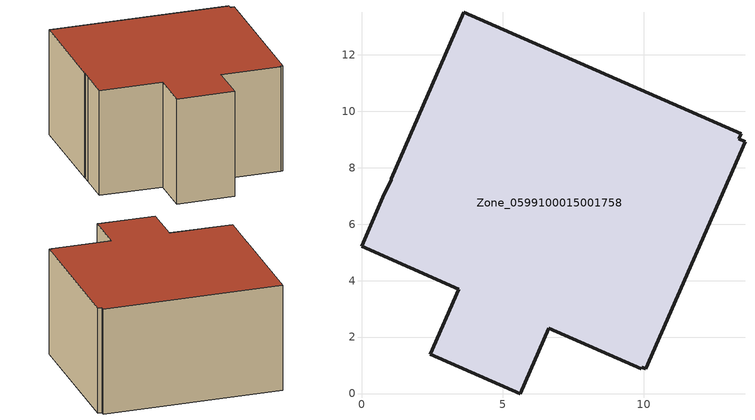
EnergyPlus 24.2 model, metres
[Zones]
Zone_0599100015001758
 floor ground (C_G): 1.05,7.61 3.63,13.5 13.45,9.21 13.36,9.02 13.59,8.92 10.06,0.88 9.93,0.93 9.91,0.88 6.64,2.31 5.63,0 2.44,1.39 3.45,3.7 0,5.21 0.81,7.07 1.05,7.56 z1.14
 wall outside (C_F): 3.63,13.5 1.05,7.61 1.05,7.56 0.81,7.07 0,5.21 3.45,3.7 2.44,1.39 5.63,0 6.64,2.31 9.91,0.88 9.93,0.93 10.06,0.88 13.59,8.92 13.36,9.02 13.45,9.21 3.63,13.5 z1.14:7.6
 roof outside (C_R): 1.05,7.56 0.81,7.07 0,5.21 3.45,3.7 2.44,1.39 5.63,0 6.64,2.31 9.91,0.88 9.93,0.93 10.06,0.88 13.59,8.92 13.36,9.02 13.45,9.21 3.63,13.5 1.05,7.61 z7.6
[BUILDING]
Pand.0599100015001758: North Axis=0; Terrain=City; Loads Convergence Tolerance Value=0.04; Temperature Convergence Tolerance Value=0.4; Solar Distribution=FullExterior; Maximum Number of Warmup Days=25; Minimum Number of Warmup Days=1
[Site:Location]
Rotterdam.The.Hague.AP_ZH_NLD Design_Conditions: Latitude=51.96; Longitude=4.45; Time Zone=1; Elevation=-4.5
[SITE:GROUNDTEMPERATURE:BUILDINGSURFACE]
18, 18, 18, 18, 18, 18, 18, 18, 18, 18, 18, 18
[MATERIAL] Thermal Absorptance=0.9; Solar Absorptance=0.7; Visible Absorptance=0.7
Name | Roughness | Thickness | Conductivity | Density | Specific Heat
G.D.1965 | MediumSmooth | 0.15 | 1 | 540 | 1210
F.D.1965 | Rough | 0.3 | 0.857143 | 1920 | 840
R.D.1965 | MediumRough | 0.2 | 0.08 | 1500 | 1000
[CONSTRUCTION]
C_G: G.D.1965
C_F: F.D.1965
C_R: R.D.1965
[ZONE]
Zone_0599100015001758: Type=1; Multiplier=1; Ceiling Height=Autocalculate; Volume=Autocalculate; Floor Area=autocalculate; Part of Total Floor Area=Yes
[ZONEINFILTRATION:DESIGNFLOWRATE]
Infil_Zone_0599100015001758: Zone or ZoneList or Space or SpaceList=Zone_0599100015001758; Schedule=AlwaysOn; Design Flow Rate Calculation Method=Flow/Area; Flow Rate per Floor Area=0.0042; Constant Term Coefficient=1; Temperature Term Coefficient=0; Velocity Term Coefficient=0; Velocity Squared Term Coefficient=0
[HVACTEMPLATE:ZONE:IDEALLOADSAIRSYSTEM]
Zone_0599100015001758: Maximum Heating Supply Air Temperature=50; Minimum Cooling Supply Air Temperature=13; Maximum Heating Supply Air Humidity Ratio=0.0156; Minimum Cooling Supply Air Humidity Ratio=0.0077; Heating Limit=NoLimit; Cooling Limit=NoLimit; Dehumidification Control Type=ConstantSensibleHeatRatio; Cooling Sensible Heat Ratio=0.7; Dehumidification Setpoint=60; Humidification Control Type=None; Humidification Setpoint=30; Outdoor Air Method=None; Outdoor Air Flow Rate per Person=0.00944; Outdoor Air Flow Rate per Zone Floor Area=0; Outdoor Air Flow Rate per Zone=0; Demand Controlled Ventilation Type=None; Outdoor Air Economizer Type=NoEconomizer; Heat Recovery Type=None; Sensible Heat Recovery Effectiveness=0.7; Latent Heat Recovery Effectiveness=0.65
[ZONECONTROL:THERMOSTAT]
ThermostatControl_Zone_0599100015001758: Zone or ZoneList=Zone_0599100015001758; Control Type Schedule=DualSetpointControlType; Control 1=Thermostat_Zone_0599100015001758; Temperature Difference Between Cutout And Setpoint=0
[THERMOSTATSETPOINT:DUALSETPOINT]
Thermostat_Zone_0599100015001758: Heating Setpoint Temperature Schedule=HeatingSetpoint_Zone_0599100015001758; Cooling Setpoint Temperature Schedule=CoolingSetpoint_Zone_0599100015001758
[SCHEDULE:COMPACT]
HeatingSetpoint_Zone_0599100015001758: Through: 12/31, For: AllDays, Until: 24:00, 21
CoolingSetpoint_Zone_0599100015001758: Through: 12/31, For: AllDays, Until: 24:00, 24
DualSetpointControlType: Through: 12/31, For: AllDays, Until: 24:00, 4
AlwaysOn: Through: 12/31, For: AllDays, Until: 24:00, 1
